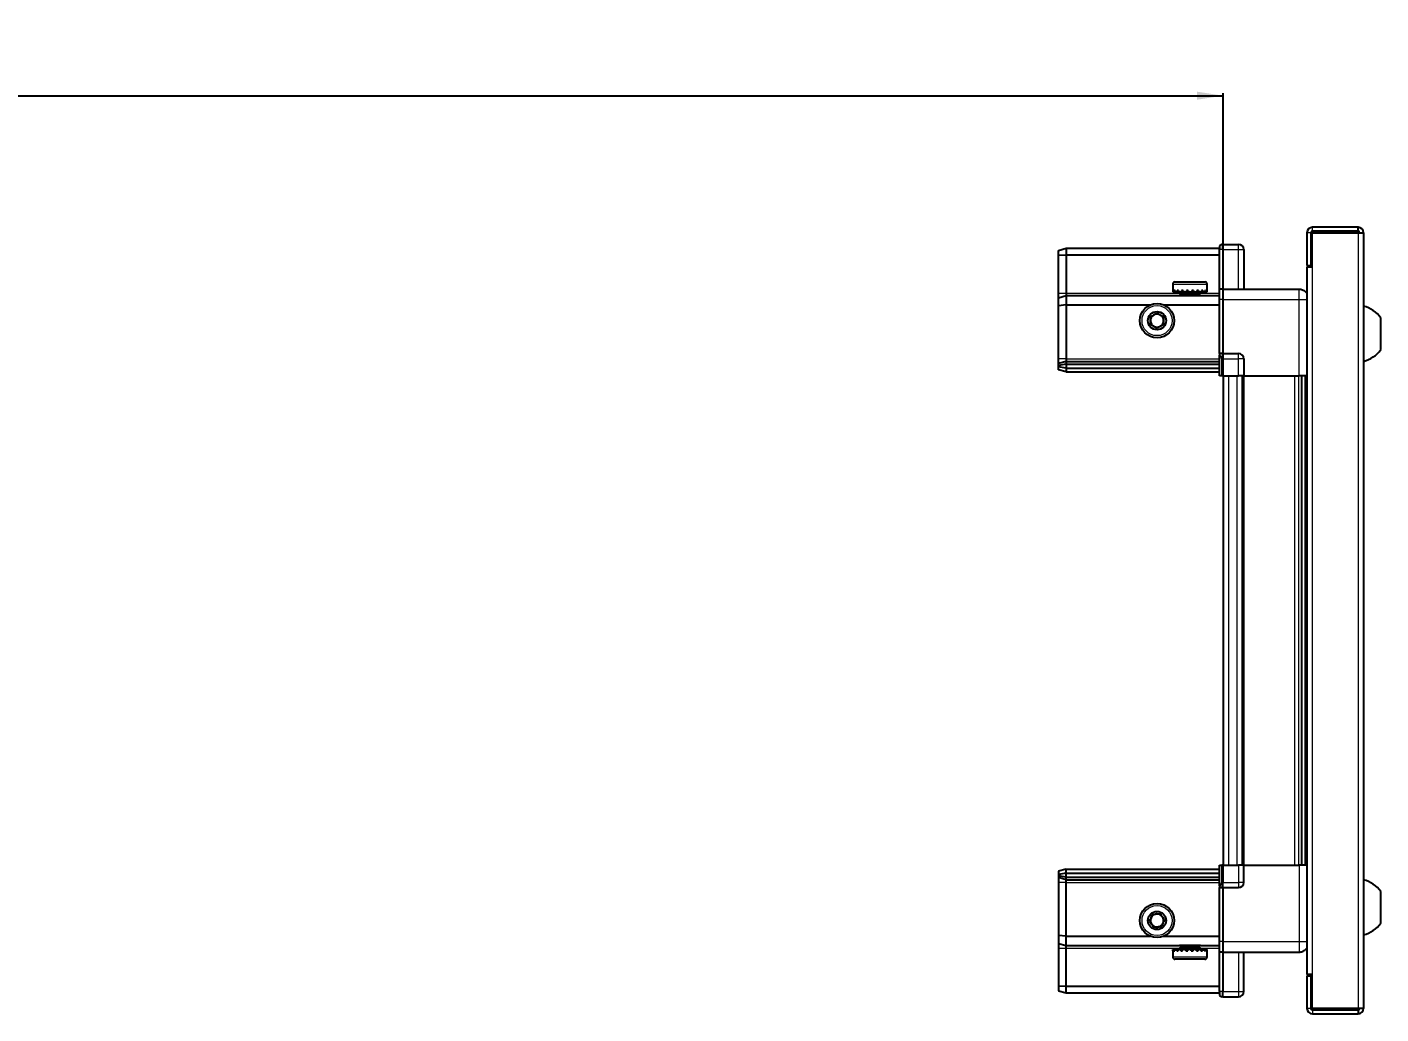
# Model space of a CAD drawing. Header units: millimetres. Extents: x 1021 to 3417, y -389 to 1423.
# Drawn here: x 2341 to 2855, y 993 to 1368 of the extents above; entities that cross this region are included whole.
import ezdxf

# ---------------------------------------------------------------- set-up
doc = ezdxf.new("R2010")
doc.units = ezdxf.units.MM
doc.layers.add('FORMAT', color=7, linetype='Continuous')
doc.styles.add('SLDTEXTSTYLE0', font='TXT', dxfattribs={"width": 0.75})
doc.dimstyles.new('SLDDIMSTYLE0', dxfattribs={"dimtxt": 20, "dimasz": 10, "dimexe": 0, "dimexo": 0.0625, "dimgap": 5, "dimtad": 2, "dimdec": 1, "dimrnd": 1e-09, "dimzin": 12, "dimdsep": 46, "dimtxsty": 'SLDTEXTSTYLE0', "dimsah": 1, "dimcen": 0.09, "dimadec": 0, "dimazin": 3, "dimtfac": 1, "dimtofl": 0, "dimtmove": 0, "dimatfit": 3, "dimfxl": 0, "dimfrac": 2, "dimtolj": 1, "dimtzin": 12, "dimarcsym": 0})

# ---------------------------------------------------------------- blocks, each defined once
blk = doc.blocks.new('_D_4')
at = {"layer": 'FORMAT'}
for p, q in [((1695.13, 1235.67), (1695.13, 1343.16)), ((2795.13, 1235.67), (2795.13, 1343.16)), ((1695.13, 1342.16), (2795.13, 1342.16))]:
    blk.add_line(p, q, dxfattribs=at)
for points in [[(1695.13, 1342.16), (1705.13, 1340.63), (1705.13, 1343.7)], [(2795.13, 1342.16), (2785.13, 1343.7), (2785.13, 1340.63)]]:
    blk.add_solid(points, dxfattribs=at)
at = {"layer": 'FORMAT', "insert": (2215.58, 1367.95), "char_height": 20, "attachment_point": 1, "style": 'SLDTEXTSTYLE0'}
blk.add_mtext('1100', dxfattribs=at)

msp = doc.modelspace()

# ---------------------------------------------------------------- linework, layer by layer
at = {"color": 7, "linetype": 'Continuous', "lineweight": 25}
for p, q in [((2846.38, 1292.16), (2829.08, 1292.16)), ((2846.38, 1290.66), (2846.38, 1292.16)), ((2826.98, 1290.06), (2826.98, 1277.66)), ((2828.48, 1290.06), (2828.48, 1277.66)), ((2828.98, 1277.16), (2828.98, 1290.06)), ((2828.98, 1290.06), (2846.38, 1290.06)), ((2846.38, 1290.66), (2829.08, 1290.66)), ((2846.38, 1290.06), (2848.48, 1290.06)), ((2848.48, 1290.06), (2848.48, 995.26)), ((2732.48, 1283.36), (2735.48, 1284.16)), ((2732.48, 1281.51), (2732.48, 1283.36)), ((2732.48, 1281.51), (2735.48, 1281.66)), ((2732.48, 1267.16), (2732.48, 1281.51)), ((2735.48, 1284.16), (2735.48, 1281.66)), ((2735.48, 1284.16), (2793.78, 1284.16)), ((2735.48, 1281.66), (2735.48, 1267.16)), ((2735.48, 1281.66), (2793.78, 1281.66)), ((2794.65, 1285.66), (2793.78, 1285.16)), ((2794.65, 1285.66), (2793.78, 1285.16)), ((2793.78, 1285.16), (2793.78, 1283.66)), ((2793.78, 1268.86), (2793.78, 1283.66)), ((2794.98, 1285.66), (2794.65, 1285.66)), ((2794.98, 1285.66), (2794.65, 1285.66)), ((2794.98, 1285.66), (2794.98, 1285.66)), ((2794.98, 1283.66), (2794.98, 1285.66)), ((2794.98, 1285.66), (2800.98, 1285.66)), ((2794.98, 1283.66), (2794.98, 1268.86)), ((2802.98, 1283.66), (2802.98, 1268.66)), ((2826.88, 1277.16), (2826.88, 1008.16)), ((2826.88, 1277.16), (2828.98, 1277.16)), ((2826.98, 1277.66), (2828.48, 1277.66)), ((2776.78, 1271.36), (2788.18, 1271.36)), ((2732.48, 1265.36), (2732.48, 1267.16)), ((2732.48, 1265.36), (2735.48, 1266.16)), ((2735.48, 1267.16), (2735.48, 1266.16)), ((2735.48, 1266.16), (2735.48, 1262.66)), ((2735.48, 1266.16), (2793.78, 1266.16)), ((2775.98, 1270.56), (2775.98, 1267.66)), ((2775.98, 1267.66), (2776.02, 1267.66)), ((2776.14, 1268.16), (2776.02, 1268.16)), ((2776.02, 1268.16), (2776.02, 1267.66)), ((2776.02, 1267.66), (2776.14, 1267.66)), ((2776.14, 1268.16), (2776.14, 1267.66)), ((2776.14, 1267.66), (2776.55, 1267.66)), ((2776.89, 1268.16), (2776.55, 1268.16)), ((2776.55, 1268.16), (2776.55, 1267.66)), ((2776.55, 1267.66), (2776.89, 1267.66)), ((2776.89, 1268.16), (2776.89, 1267.66)), ((2776.89, 1267.66), (2777.66, 1267.66)), ((2778.19, 1268.16), (2777.66, 1268.16)), ((2777.66, 1268.16), (2777.66, 1267.66)), ((2777.66, 1267.66), (2778.19, 1267.66)), ((2778.08, 1267.66), (2778.08, 1267.56)), ((2778.08, 1267.56), (2786.88, 1267.56)), ((2778.19, 1268.16), (2778.19, 1267.66)), ((2778.19, 1267.66), (2779.25, 1267.66)), ((2778.48, 1267.16), (2779.17, 1266.68)), ((2778.48, 1267.16), (2786.48, 1267.16)), ((2779.17, 1266.68), (2778.48, 1266.2)), ((2778.48, 1266.2), (2778.48, 1266.16)), ((2778.48, 1266.2), (2786.48, 1266.2)), ((2779.17, 1266.68), (2785.79, 1266.68)), ((2779.91, 1268.16), (2779.25, 1268.16)), ((2779.25, 1268.16), (2779.25, 1267.66)), ((2779.25, 1267.66), (2779.91, 1267.66)), ((2779.91, 1268.16), (2779.91, 1267.66)), ((2779.91, 1267.66), (2781.15, 1267.66)), ((2781.88, 1268.16), (2781.15, 1268.16)), ((2781.15, 1268.16), (2781.15, 1267.66)), ((2781.15, 1267.66), (2781.58, 1267.66)), ((2781.58, 1268.16), (2781.58, 1267.66)), ((2781.88, 1268.16), (2781.88, 1267.66)), ((2781.88, 1267.66), (2783.18, 1267.66)), ((2783.9, 1268.16), (2783.18, 1268.16)), ((2783.18, 1268.16), (2783.18, 1267.66)), ((2783.45, 1268.16), (2783.45, 1267.66)), ((2783.45, 1267.66), (2783.9, 1267.66)), ((2783.9, 1268.16), (2783.9, 1267.66)), ((2783.9, 1267.66), (2785.14, 1267.66)), ((2785.8, 1268.16), (2785.14, 1268.16)), ((2785.14, 1268.16), (2785.14, 1267.66)), ((2785.14, 1267.66), (2785.8, 1267.66)), ((2785.79, 1266.68), (2786.48, 1267.16)), ((2786.48, 1266.2), (2785.79, 1266.68)), ((2785.8, 1268.16), (2785.8, 1267.66)), ((2785.8, 1267.66), (2786.84, 1267.66)), ((2786.48, 1266.16), (2786.48, 1266.2)), ((2787.36, 1268.16), (2786.84, 1268.16)), ((2786.84, 1268.16), (2786.84, 1267.66)), ((2786.84, 1267.66), (2787.36, 1267.66)), ((2786.88, 1267.56), (2786.88, 1267.66)), ((2787.36, 1268.16), (2787.36, 1267.66)), ((2787.36, 1267.66), (2788.12, 1267.66)), ((2788.45, 1268.16), (2788.12, 1268.16)), ((2788.12, 1268.16), (2788.12, 1267.66)), ((2788.12, 1267.66), (2788.45, 1267.66)), ((2788.45, 1268.16), (2788.45, 1267.66)), ((2788.45, 1267.66), (2788.84, 1267.66)), ((2788.95, 1268.16), (2788.84, 1268.16)), ((2788.84, 1268.16), (2788.84, 1267.66)), ((2788.84, 1267.66), (2788.95, 1267.66)), ((2788.95, 1268.16), (2788.95, 1267.66)), ((2788.95, 1267.66), (2788.98, 1267.66)), ((2788.98, 1267.66), (2788.98, 1270.56)), ((2793.78, 1268.66), (2793.78, 1268.86)), ((2794.98, 1268.66), (2793.78, 1268.66)), ((2793.78, 1264.66), (2793.78, 1268.66)), ((2794.98, 1268.86), (2794.98, 1268.66)), ((2794.98, 1268.66), (2794.98, 1264.66)), ((2794.98, 1268.66), (2823.98, 1268.66)), ((2732.48, 1262.33), (2732.48, 1265.36)), ((2735.48, 1262.66), (2732.48, 1262.33)), ((2732.48, 1242.16), (2732.48, 1262.33)), ((2735.48, 1262.66), (2735.48, 1242.16)), ((2735.48, 1262.66), (2767.48, 1262.66)), ((2772.48, 1262.66), (2793.78, 1262.66)), ((2793.78, 1244.36), (2793.78, 1264.66)), ((2794.98, 1264.66), (2794.98, 1244.36)), ((2855.08, 1245.66), (2855.08, 1257.66)), ((2732.48, 1240.36), (2732.48, 1242.16)), ((2735.48, 1241.16), (2732.48, 1240.36)), ((2732.48, 1239.62), (2732.48, 1240.36)), ((2735.48, 1240.16), (2732.48, 1239.62)), ((2735.48, 1242.16), (2735.48, 1241.16)), ((2735.48, 1241.16), (2735.48, 1240.16)), ((2735.48, 1241.16), (2793.78, 1241.16)), ((2735.48, 1240.16), (2735.48, 1238.66)), ((2735.48, 1240.16), (2793.78, 1240.16)), ((2793.78, 1244.16), (2793.78, 1244.36)), ((2794.98, 1244.16), (2793.78, 1244.16)), ((2793.78, 1244.16), (2793.78, 1243.49)), ((2793.78, 1235.66), (2793.78, 1243.49)), ((2794.65, 1242.16), (2794.65, 1235.66)), ((2794.98, 1244.36), (2794.98, 1244.16)), ((2794.98, 1242.16), (2794.98, 1244.16)), ((2794.98, 1244.16), (2800.98, 1244.16)), ((2794.98, 1242.16), (2794.98, 1244.16)), ((2794.98, 1242.16), (2794.98, 1235.66)), ((2802.98, 1242.16), (2802.98, 1235.66)), ((2732.48, 1239.12), (2732.48, 1239.62)), ((2735.48, 1238.66), (2732.48, 1239.12)), ((2732.48, 1237.97), (2732.48, 1239.12)), ((2735.48, 1237.16), (2732.48, 1237.97)), ((2735.48, 1238.66), (2793.78, 1238.66)), ((2735.48, 1238.66), (2735.48, 1237.16)), ((2735.48, 1237.16), (2793.78, 1237.16)), ((2794.65, 1235.66), (2793.78, 1235.66)), ((2794.98, 1235.66), (2794.65, 1235.66)), ((2794.98, 1235.66), (2800.98, 1235.66)), ((2795.13, 1235.66), (2795.13, 1049.66)), ((2802.98, 1235.66), (2800.98, 1235.66)), ((2802.33, 1235.66), (2802.33, 1049.66)), ((2802.98, 1235.66), (2823.98, 1235.66)), ((2825.01, 1049.66), (2825.01, 1235.66)), ((2825.04, 1049.66), (2825.04, 1235.66)), ((2826.83, 1235.66), (2826.83, 1049.66)), ((2735.48, 1048.16), (2732.48, 1047.36)), ((2732.48, 1047.36), (2732.48, 1046.21)), ((2735.48, 1046.66), (2732.48, 1046.21)), ((2732.48, 1046.21), (2732.48, 1045.71)), ((2735.48, 1045.16), (2732.48, 1045.71)), ((2732.48, 1045.71), (2732.48, 1044.97)), ((2735.48, 1044.16), (2732.48, 1044.97)), ((2732.48, 1044.97), (2732.48, 1043.16)), ((2735.48, 1046.66), (2735.48, 1048.16)), ((2735.48, 1048.16), (2793.78, 1048.16)), ((2735.48, 1045.16), (2735.48, 1046.66)), ((2735.48, 1046.66), (2793.78, 1046.66)), ((2735.48, 1045.16), (2793.78, 1045.16)), ((2735.48, 1044.16), (2735.48, 1045.16)), ((2793.78, 1041.84), (2793.78, 1049.66)), ((2793.78, 1049.66), (2794.65, 1049.66)), ((2794.65, 1049.66), (2794.65, 1049.66)), ((2794.65, 1049.66), (2794.65, 1043.16)), ((2794.98, 1049.66), (2794.65, 1049.66)), ((2794.98, 1049.66), (2794.98, 1043.16)), ((2794.98, 1049.66), (2794.98, 1049.66)), ((2794.98, 1049.66), (2800.98, 1049.66)), ((2794.98, 1049.66), (2794.98, 1043.16)), ((2802.98, 1049.66), (2800.98, 1049.66)), ((2802.98, 1043.16), (2802.98, 1049.66)), ((2802.98, 1049.66), (2823.98, 1049.66)), ((2732.48, 1043.16), (2732.48, 1023)), ((2735.48, 1044.16), (2793.78, 1044.16)), ((2735.48, 1043.16), (2735.48, 1044.16)), ((2735.48, 1022.66), (2735.48, 1043.16)), ((2793.78, 1041.84), (2793.78, 1041.16)), ((2794.98, 1041.16), (2793.78, 1041.16)), ((2793.78, 1040.96), (2793.78, 1041.16)), ((2793.78, 1020.66), (2793.78, 1040.96)), ((2794.98, 1041.16), (2794.98, 1043.16)), ((2794.98, 1041.16), (2794.98, 1040.96)), ((2794.98, 1041.16), (2800.98, 1041.16)), ((2794.98, 1040.96), (2794.98, 1020.66)), ((2855.08, 1027.66), (2855.08, 1039.66)), ((2735.48, 1022.66), (2732.48, 1023)), ((2732.48, 1023), (2732.48, 1019.97)), ((2732.48, 1019.97), (2735.48, 1019.16)), ((2732.48, 1019.97), (2732.48, 1018.16)), ((2735.48, 1022.66), (2767.48, 1022.66)), ((2735.48, 1019.16), (2735.48, 1022.66)), ((2735.48, 1019.16), (2793.78, 1019.16)), ((2735.48, 1018.16), (2735.48, 1019.16)), ((2772.48, 1022.66), (2793.78, 1022.66)), ((2778.48, 1019.16), (2778.48, 1019.13)), ((2778.48, 1019.13), (2779.17, 1018.65)), ((2786.48, 1019.13), (2778.48, 1019.13)), ((2785.79, 1018.65), (2786.48, 1019.13)), ((2786.48, 1019.13), (2786.48, 1019.16)), ((2793.78, 1016.66), (2793.78, 1020.66)), ((2794.98, 1020.66), (2794.98, 1016.66)), ((2732.48, 1018.16), (2732.48, 1003.82)), ((2735.48, 1003.66), (2735.48, 1018.16)), ((2775.98, 1017.66), (2775.98, 1014.76)), ((2776, 1017.66), (2775.98, 1017.66)), ((2776, 1017.16), (2776, 1017.66)), ((2776.1, 1017.66), (2776, 1017.66)), ((2776, 1017.16), (2776.1, 1017.16)), ((2776.1, 1017.16), (2776.1, 1017.66)), ((2776.47, 1017.66), (2776.1, 1017.66)), ((2776.47, 1017.16), (2776.47, 1017.66)), ((2776.79, 1017.66), (2776.47, 1017.66)), ((2776.47, 1017.16), (2776.79, 1017.16)), ((2788.18, 1013.96), (2776.78, 1013.96)), ((2776.79, 1017.16), (2776.79, 1017.66)), ((2777.53, 1017.66), (2776.79, 1017.66)), ((2777.53, 1017.16), (2777.53, 1017.66)), ((2778.04, 1017.66), (2777.53, 1017.66)), ((2777.53, 1017.16), (2778.04, 1017.16)), ((2778.04, 1017.16), (2778.04, 1017.66)), ((2779.07, 1017.66), (2778.04, 1017.66)), ((2778.08, 1017.76), (2778.08, 1017.66)), ((2786.88, 1017.76), (2778.08, 1017.76)), ((2779.17, 1018.65), (2778.48, 1018.16)), ((2786.48, 1018.16), (2778.48, 1018.16)), ((2779.07, 1017.16), (2779.07, 1017.66)), ((2779.72, 1017.66), (2779.07, 1017.66)), ((2779.07, 1017.16), (2779.72, 1017.16)), ((2785.79, 1018.65), (2779.17, 1018.65)), ((2779.72, 1017.16), (2779.72, 1017.66)), ((2780.95, 1017.66), (2779.72, 1017.66)), ((2780.95, 1017.16), (2780.95, 1017.66)), ((2781.44, 1017.66), (2780.95, 1017.66)), ((2780.95, 1017.16), (2781.68, 1017.16)), ((2781.44, 1017.16), (2781.44, 1017.66)), ((2781.68, 1017.16), (2781.68, 1017.66)), ((2782.98, 1017.66), (2781.68, 1017.66)), ((2782.98, 1017.16), (2782.98, 1017.66)), ((2782.98, 1017.16), (2783.71, 1017.16)), ((2783.31, 1017.16), (2783.31, 1017.66)), ((2783.71, 1017.66), (2783.31, 1017.66)), ((2783.71, 1017.16), (2783.71, 1017.66)), ((2784.95, 1017.66), (2783.71, 1017.66)), ((2784.95, 1017.16), (2784.95, 1017.66)), ((2785.62, 1017.66), (2784.95, 1017.66)), ((2784.95, 1017.16), (2785.62, 1017.16)), ((2785.62, 1017.16), (2785.62, 1017.66)), ((2786.69, 1017.66), (2785.62, 1017.66)), ((2786.48, 1018.16), (2785.79, 1018.65)), ((2786.69, 1017.16), (2786.69, 1017.66)), ((2787.23, 1017.66), (2786.69, 1017.66)), ((2786.69, 1017.16), (2787.23, 1017.16)), ((2786.88, 1017.66), (2786.88, 1017.76)), ((2787.23, 1017.16), (2787.23, 1017.66)), ((2788.02, 1017.66), (2787.23, 1017.66)), ((2788.02, 1017.16), (2788.02, 1017.66)), ((2788.37, 1017.66), (2788.02, 1017.66)), ((2788.02, 1017.16), (2788.37, 1017.16)), ((2788.37, 1017.16), (2788.37, 1017.66)), ((2788.8, 1017.66), (2788.37, 1017.66)), ((2788.8, 1017.16), (2788.8, 1017.66)), ((2788.93, 1017.66), (2788.8, 1017.66)), ((2788.8, 1017.16), (2788.93, 1017.16)), ((2788.93, 1017.16), (2788.93, 1017.66)), ((2788.98, 1017.66), (2788.93, 1017.66)), ((2788.98, 1014.76), (2788.98, 1017.66)), ((2794.98, 1016.66), (2793.78, 1016.66)), ((2793.78, 1016.46), (2793.78, 1016.66)), ((2793.78, 1001.66), (2793.78, 1016.46)), ((2794.98, 1016.66), (2794.98, 1016.46)), ((2794.98, 1016.66), (2823.98, 1016.66)), ((2794.98, 1016.46), (2794.98, 1001.66)), ((2794.98, 1016.46), (2794.98, 1001.66)), ((2802.98, 1001.66), (2802.98, 1016.66)), ((2732.48, 1003.82), (2735.48, 1003.66)), ((2732.48, 1003.82), (2732.48, 1001.97)), ((2735.48, 1003.66), (2793.78, 1003.66)), ((2735.48, 1001.16), (2735.48, 1003.66)), ((2828.98, 1008.16), (2826.88, 1008.16)), ((2826.98, 1007.66), (2826.98, 995.26)), ((2826.98, 1007.66), (2828.48, 1007.66)), ((2828.48, 1007.66), (2828.48, 995.26)), ((2828.98, 995.26), (2828.98, 1008.16)), ((2732.48, 1001.97), (2735.48, 1001.16)), ((2735.48, 1001.16), (2793.78, 1001.16)), ((2793.78, 1001.66), (2793.78, 1000.16)), ((2793.78, 1000.16), (2794.65, 999.66)), ((2794.98, 999.66), (2794.65, 999.66)), ((2794.98, 999.66), (2794.98, 1001.66)), ((2794.98, 999.66), (2800.98, 999.66)), ((2846.38, 995.26), (2828.98, 995.26)), ((2829.08, 994.66), (2846.38, 994.66)), ((2829.08, 993.16), (2846.38, 993.16)), ((2848.48, 995.26), (2846.38, 995.26)), ((2846.38, 994.66), (2846.38, 993.16))]:
    msp.add_line(p, q, dxfattribs=at)
at = {"color": 8, "linetype": 'Continuous', "lineweight": 18}
for p, q in [((2829.08, 1290.66), (2829.08, 1292.16)), ((2828.48, 1290.06), (2826.98, 1290.06)), ((2846.38, 1290.06), (2846.38, 995.26)), ((2794.98, 1283.66), (2793.78, 1283.66)), ((2794.98, 1283.66), (2800.98, 1283.66)), ((2800.98, 1283.66), (2800.98, 1285.66)), ((2800.98, 1268.66), (2800.98, 1283.66)), ((2800.98, 1283.66), (2802.98, 1283.66)), ((2828.98, 1277.16), (2828.98, 1008.16)), ((2732.48, 1267.16), (2735.48, 1267.16)), ((2735.48, 1267.16), (2778.48, 1267.16)), ((2775.98, 1270.56), (2788.98, 1270.56)), ((2786.48, 1267.16), (2793.78, 1267.16)), ((2793.78, 1268.86), (2794.98, 1268.86)), ((2794.98, 1264.66), (2793.78, 1264.66)), ((2794.98, 1264.66), (2823.98, 1264.66)), ((2823.98, 1235.66), (2823.98, 1264.66)), ((2735.48, 1242.16), (2732.48, 1242.16)), ((2735.48, 1242.16), (2793.78, 1242.16)), ((2793.78, 1244.36), (2794.98, 1244.36)), ((2794.98, 1242.16), (2794.65, 1242.16)), ((2794.98, 1242.16), (2800.98, 1242.16)), ((2800.98, 1242.16), (2800.98, 1244.16)), ((2800.98, 1235.66), (2800.98, 1242.16)), ((2802.98, 1242.16), (2800.98, 1242.16)), ((2797.13, 1235.66), (2797.13, 1049.66)), ((2800.33, 1235.66), (2800.33, 1049.66)), ((2802.98, 1235.66), (2802.98, 1049.66)), ((2822.39, 1049.66), (2822.39, 1235.66)), ((2823.8, 1235.66), (2823.8, 1049.66)), ((2826.25, 1049.66), (2826.25, 1235.66)), ((2794.98, 1049.66), (2794.65, 1049.66)), ((2800.98, 1049.66), (2800.98, 1043.16)), ((2823.98, 1049.66), (2823.98, 1020.66)), ((2735.48, 1043.16), (2732.48, 1043.16)), ((2735.48, 1043.16), (2793.78, 1043.16)), ((2794.98, 1040.96), (2793.78, 1040.96)), ((2794.98, 1043.16), (2794.65, 1043.16)), ((2794.98, 1043.16), (2800.98, 1043.16)), ((2802.98, 1043.16), (2800.98, 1043.16)), ((2800.98, 1043.16), (2800.98, 1041.16)), ((2794.98, 1020.66), (2793.78, 1020.66)), ((2794.98, 1020.66), (2823.98, 1020.66)), ((2732.48, 1018.16), (2735.48, 1018.16)), ((2735.48, 1018.16), (2778.48, 1018.16)), ((2788.98, 1014.76), (2775.98, 1014.76)), ((2786.48, 1018.16), (2793.78, 1018.16)), ((2794.98, 1016.46), (2793.78, 1016.46)), ((2800.98, 1016.66), (2800.98, 1001.66)), ((2794.98, 1001.66), (2793.78, 1001.66)), ((2794.98, 1001.66), (2800.98, 1001.66)), ((2800.98, 1001.66), (2802.98, 1001.66)), ((2800.98, 1001.66), (2800.98, 999.66)), ((2828.48, 995.26), (2826.98, 995.26)), ((2829.08, 994.66), (2829.08, 993.16))]:
    msp.add_line(p, q, dxfattribs=at)
at = {"color": 7, "linetype": 'Continuous', "lineweight": 25}
for centre, radius in [((2769.98, 1256.66), 6.5), ((2769.98, 1256.66), 3.46), ((2769.98, 1028.66), 6.5), ((2769.98, 1028.66), 3.46)]:
    msp.add_circle(centre, radius, dxfattribs=at)
at = {"color": 8, "linetype": 'Continuous', "lineweight": 18}
for centre in [(2769.98, 1256.66), (2769.98, 1028.66)]:
    msp.add_circle(centre, 5.7, dxfattribs=at)
at = {"color": 7, "linetype": 'Continuous', "lineweight": 25}
for centre, radius, start, end in [((2829.08, 1290.06), 2.1, 90, 180), ((2846.38, 1290.06), 2.1, 0, 90), ((2829.08, 1290.06), 0.6, 90, 180), ((2846.38, 1290.06), 0.6, 0, 90), ((2800.98, 1283.66), 2, 360, 90), ((2776.78, 1270.56), 0.8, 90, 180), ((2788.18, 1270.56), 0.8, 0, 90), ((2778.08, 1267.16), 0.4, 0, 90), ((2786.88, 1267.16), 0.4, 90, 180), ((2845.46, 1250.64), 11.91, 36.1266, 75.2996), ((2769.98, 1256.66), 2.5, 120.741, 180.741), ((2769.98, 1256.66), 2.5, 180.741, 240.741), ((2769.98, 1256.66), 2.5, 60.741, 120.741), ((2769.98, 1256.66), 2.5, 0.741, 60.741), ((2769.98, 1256.66), 2.5, 300.741, 0.741), ((2769.98, 1256.66), 2.5, 240.741, 300.741), ((2845.46, 1252.69), 11.91, 284.7004, 323.8734), ((2800.98, 1242.16), 2, 0, 90), ((2800.98, 1043.16), 2, 270, 0), ((2845.46, 1032.64), 11.91, 36.1266, 75.2996), ((2769.98, 1028.66), 2.5, 155.9116, 215.9116), ((2769.98, 1028.66), 2.5, 95.9116, 155.9116), ((2769.98, 1028.66), 2.5, 35.9116, 95.9116), ((2769.98, 1028.66), 2.5, 335.9116, 35.9116), ((2769.98, 1028.66), 2.5, 215.9116, 275.9116), ((2769.98, 1028.66), 2.5, 275.9116, 335.9116), ((2845.46, 1034.69), 11.91, 284.7004, 323.8734), ((2776.78, 1014.76), 0.8, 180, 270), ((2778.08, 1018.16), 0.4, 270, 0), ((2786.88, 1018.16), 0.4, 180, 270), ((2788.18, 1014.76), 0.8, 270, 0), ((2800.98, 1001.66), 2, 270, 0), ((2829.08, 995.26), 2.1, 180, 270), ((2829.08, 995.26), 0.6, 180, 270), ((2846.38, 995.26), 0.6, 270, 0), ((2846.38, 995.26), 2.1, 270, 0)]:
    msp.add_arc(centre, radius, start, end, dxfattribs=at)
for centre, start_param, end_param in [((2791.19, 1242.16), 0, 0.722734), ((2791.19, 1043.16), 5.560451, 6.283185)]:
    msp.add_ellipse(centre, major_axis=(3.46, 0), ratio=0.57735, start_param=start_param, end_param=end_param, dxfattribs=at)
for points, knots in [([(2823.98, 1268.66), (2824.42, 1268.62), (2825.1, 1268.55), (2825.91, 1268.11), (2826.47, 1267.67), (2826.75, 1267.3), (2826.88, 1267.12)], [0, 0, 0, 0, 0.384298, 0.591173, 0.802437, 1, 1, 1, 1]), ([(2767.46, 1258.07), (2767.91, 1258.34), (2768.74, 1258.83), (2769.56, 1259.32), (2769.95, 1259.55)], [0, 0, 0, 0, 0.534686, 1, 1, 1, 1]), ([(2767.5, 1255.19), (2767.5, 1255.31), (2767.49, 1255.91), (2767.48, 1256.91), (2767.47, 1257.73), (2767.46, 1258.07)], [0, 0, 0, 0, 0.133125, 0.637099, 1, 1, 1, 1]), ([(2769.95, 1259.55), (2770.4, 1259.3), (2771.24, 1258.83), (2772.07, 1258.36), (2772.46, 1258.14)], [0, 0, 0, 0, 0.534686, 1, 1, 1, 1]), ([(2772.46, 1258.14), (2772.47, 1257.8), (2772.48, 1256.97), (2772.49, 1255.98), (2772.5, 1255.38), (2772.5, 1255.25)], [0, 0, 0, 0, 0.3629006, 0.8668753, 1, 1, 1, 1]), ([(2770.02, 1253.78), (2769.57, 1254.03), (2768.73, 1254.5), (2767.89, 1254.97), (2767.5, 1255.19)], [0, 0, 0, 0, 0.534686, 1, 1, 1, 1]), ([(2772.5, 1255.25), (2772.06, 1254.99), (2771.23, 1254.5), (2770.4, 1254.01), (2770.02, 1253.78)], [0, 0, 0, 0, 0.534686, 1, 1, 1, 1]), ([(2826.83, 1235.66), (2826.8, 1235.66), (2826.58, 1235.66), (2825.86, 1235.66), (2824.89, 1235.66), (2824.24, 1235.66), (2823.98, 1235.66)], [0, 0, 0, 0, 0.0717073, 0.4209791, 0.7702508, 1, 1, 1, 1]), ([(2826.83, 1049.66), (2826.8, 1049.66), (2826.58, 1049.66), (2825.86, 1049.66), (2824.89, 1049.66), (2824.24, 1049.66), (2823.98, 1049.66)], [0, 0, 0, 0, 0.071707, 0.420979, 0.770251, 1, 1, 1, 1]), ([(2767.11, 1028.37), (2767.32, 1028.84), (2767.72, 1029.72), (2768.11, 1030.59), (2768.29, 1031)], [0, 0, 0, 0, 0.534686, 1, 1, 1, 1]), ([(2768.29, 1031), (2768.63, 1031.04), (2769.45, 1031.12), (2770.44, 1031.22), (2771.04, 1031.29), (2771.16, 1031.3)], [0, 0, 0, 0, 0.362901, 0.866875, 1, 1, 1, 1]), ([(2771.16, 1031.3), (2771.46, 1030.88), (2772.03, 1030.1), (2772.59, 1029.32), (2772.85, 1028.96)], [0, 0, 0, 0, 0.534686, 1, 1, 1, 1]), ([(2768.81, 1026.03), (2768.5, 1026.45), (2767.94, 1027.23), (2767.37, 1028.01), (2767.11, 1028.37)], [0, 0, 0, 0, 0.534686, 1, 1, 1, 1]), ([(2771.68, 1026.33), (2771.55, 1026.31), (2770.96, 1026.25), (2769.97, 1026.15), (2769.15, 1026.06), (2768.81, 1026.03)], [0, 0, 0, 0, 0.133125, 0.637099, 1, 1, 1, 1]), ([(2772.85, 1028.96), (2772.64, 1028.49), (2772.25, 1027.61), (2771.86, 1026.73), (2771.68, 1026.33)], [0, 0, 0, 0, 0.534686, 1, 1, 1, 1]), ([(2823.98, 1016.66), (2824.42, 1016.71), (2825.1, 1016.78), (2825.91, 1017.22), (2826.47, 1017.66), (2826.75, 1018.03), (2826.88, 1018.21)], [0, 0, 0, 0, 0.384298, 0.591173, 0.802437, 1, 1, 1, 1])]:
    msp.add_open_spline(points, degree=3, knots=knots, dxfattribs=at)
at = {"color": 8, "linetype": 'Continuous', "lineweight": 18}
for points in [[(2823.98, 1264.66), (2823.98, 1265.19), (2823.98, 1266.24), (2823.98, 1267.56), (2823.98, 1268.48), (2823.98, 1268.6), (2823.98, 1268.66)], [(2823.98, 1020.66), (2823.98, 1020.14), (2823.98, 1019.09), (2823.98, 1017.77), (2823.98, 1016.84), (2823.98, 1016.72), (2823.98, 1016.66)]]:
    msp.add_open_spline(points, degree=3, dxfattribs=at)
for points in [[(2823.98, 1264.66), (2824.42, 1264.66), (2825.1, 1264.66), (2825.91, 1264.66), (2826.47, 1264.66), (2826.75, 1264.66), (2826.88, 1264.66)], [(2823.98, 1020.66), (2824.42, 1020.66), (2825.1, 1020.66), (2825.91, 1020.66), (2826.47, 1020.66), (2826.75, 1020.66), (2826.88, 1020.66)]]:
    msp.add_open_spline(points, degree=3, knots=[0, 0, 0, 0, 0.384298, 0.591173, 0.802437, 1, 1, 1, 1], dxfattribs=at)

# ---------------------------------------------------------------- dimensions: what is measured, and where the dimension line sits
at = {"layer": 'FORMAT'}
dim = msp.add_linear_dim(base=(2795.13, 1342.16), p1=(1695.13, 1235.66), p2=(2795.13, 1235.66), angle=0, dimstyle='SLDDIMSTYLE0', dxfattribs=at)
dim.commit()
dim.dimension.update_dxf_attribs({"geometry": '_D_4', "text_midpoint": (2245.13, 1342.16), "dimtype": 160})

doc.saveas('drawing.dxf')
